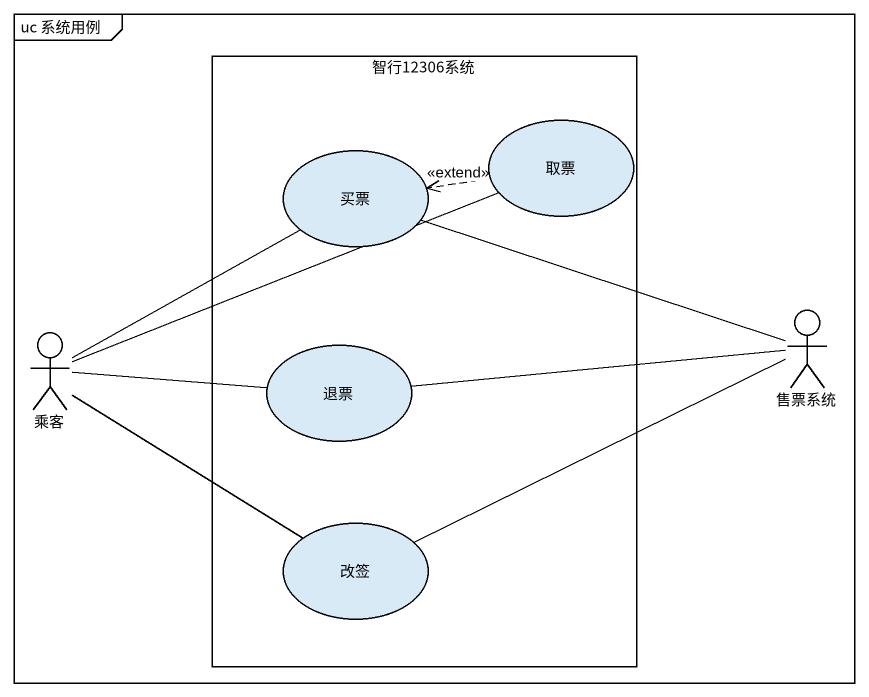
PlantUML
@startuml
mainframe uc 系统用例
rectangle 智行12306系统 {
  usecase 买票
  usecase 取票
  usecase 退票
  usecase 改签
}
actor 乘客
actor 售票系统
买票 -right- 售票系统
取票 .left.> 买票 : <<extend>>
乘客 -up- 买票
乘客 -right- 取票
乘客 -right- 改签
退票 -left- 乘客
退票 -right- 售票系统
改签 -right- 售票系统
@enduml
